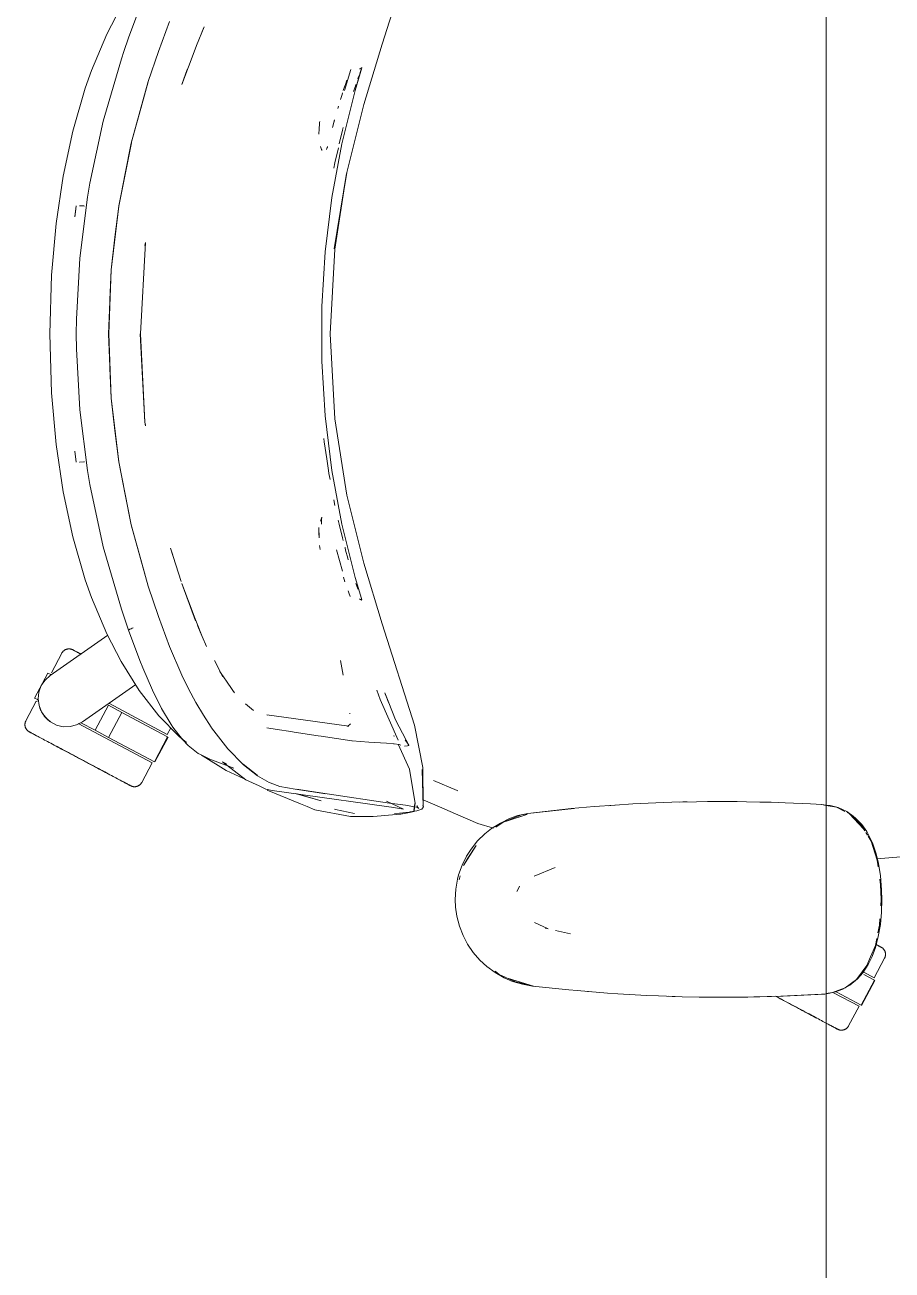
# Model space of a CAD drawing. Header units: millimetres. Extents: x 155920 to 295199, y -4084 to 97293.
# Drawn here: x 221388 to 221817, y 32712 to 33329 of the extents above; entities that cross this region are included whole.
import ezdxf

# ---------------------------------------------------------------- set-up
doc = ezdxf.new("R2010")
doc.units = ezdxf.units.MM
doc.header["$MEASUREMENT"] = 0
doc.layers.add('G-IMPT', color=8, linetype='CONTINUOUS', lineweight=9)
doc.layers.add('I-FURN', color=8, linetype='CONTINUOUS', lineweight=9)

msp = doc.modelspace()

# ---------------------------------------------------------------- linework, layer by layer
at = {"layer": 'G-IMPT'}
for p, q in [((221564.75, 33319.46), (221580.74, 33369.7)), ((221428.28, 33324.34), (221435.37, 33338.12)), ((221439.09, 33322.55), (221444.69, 33337.62)), ((221453.86, 33315.77), (221459.32, 33330.65)), ((221472.82, 33318.69), (221476.55, 33328.02)), ((221476.55, 33328.02), (221475.55, 33325.77)), ((221420.76, 33306.37), (221428.28, 33324.34)), ((221439.09, 33322.55), (221436.75, 33315.73)), ((221435.55, 33312.12), (221436.75, 33315.73)), ((221453.86, 33315.77), (221448.85, 33300.85)), ((221465.45, 33299.52), (221472.16, 33316.96)), ((221472.16, 33316.96), (221472.82, 33318.69)), ((221555.57, 33289.48), (221564.75, 33319.46)), ((221435.55, 33312.12), (221426.61, 33281.29)), ((221551.34, 33296.44), (221554.61, 33307.66)), ((221551.34, 33296.44), (221554.45, 33307.26)), ((221553.52, 33307.12), (221554.13, 33307.5)), ((221553.52, 33307.12), (221553.73, 33307.27)), ((221554.4, 33306.97), (221554.45, 33307.26)), ((221554.61, 33307.66), (221554.47, 33307.9)), ((221420.76, 33306.37), (221417.69, 33297.64)), ((221465.45, 33299.52), (221468.17, 33306.95)), ((221546.14, 33296.43), (221549.18, 33306.86)), ((221547.27, 33301.61), (221546.51, 33299.45)), ((221551.34, 33296.44), (221554.4, 33306.97)), ((221552.72, 33302.21), (221553.06, 33303.18)), ((221553.06, 33303.18), (221553.46, 33304.25)), ((221417.69, 33297.64), (221411.51, 33276.39)), ((221440.47, 33270.36), (221448.85, 33300.85)), ((221440.47, 33270.36), (221448.89, 33300.77)), ((221445.12, 33287.6), (221448.89, 33300.77)), ((221544.79, 33270.12), (221551.34, 33296.44)), ((221545.1, 33295.29), (221544.86, 33294.51)), ((221546.25, 33298.73), (221545.48, 33296.43)), ((221546.25, 33298.73), (221546.51, 33299.45)), ((221550.71, 33296.43), (221550.56, 33295.98)), ((221550.71, 33296.43), (221551.44, 33298.66)), ((221551.73, 33299.46), (221551.44, 33298.66)), ((221543.08, 33288.72), (221542.75, 33287.6)), ((221544.86, 33294.51), (221544.07, 33292.02)), ((221555.57, 33289.48), (221547.25, 33255.8)), ((221445.12, 33287.6), (221440.47, 33270.36)), ((221411.51, 33276.39), (221406.7, 33254.03)), ((221419.94, 33250.5), (221426.61, 33281.29)), ((221533.47, 33276.87), (221533.37, 33275.5)), ((221533.47, 33276.87), (221533.75, 33280.58)), ((221533.75, 33280.58), (221533.78, 33281.06)), ((221541.17, 33281.93), (221540.17, 33278.07)), ((221541.17, 33281.93), (221540.78, 33280.41)), ((221543.47, 33270.1), (221545.02, 33276.85)), ((221545.02, 33276.85), (221545.36, 33278.14)), ((221434.29, 33239.23), (221440.51, 33270.47)), ((221440.51, 33270.47), (221434.3, 33239.31)), ((221440.47, 33270.36), (221437.39, 33255.33)), ((221533.37, 33274.8), (221533.37, 33275.5)), ((221534.9, 33266.71), (221534.22, 33268.66)), ((221534.9, 33266.71), (221534.79, 33267.25)), ((221537.12, 33267.25), (221537.71, 33268.72)), ((221537.57, 33268.31), (221537.71, 33268.72)), ((221544.79, 33270.12), (221539.86, 33243.45)), ((221541.31, 33260.71), (221543.02, 33268.13)), ((221540.84, 33258.07), (221541.31, 33260.71)), ((221403.21, 33230.61), (221406.7, 33254.03)), ((221434.29, 33239.23), (221437.39, 33255.33)), ((221547.25, 33255.8), (221541, 33218.06)), ((221541, 33218.06), (221546.99, 33255.42)), ((221541.26, 33217.89), (221546.99, 33255.42)), ((221418.76, 33243.58), (221419.94, 33250.5)), ((221413.11, 33239.31), (221412.46, 33233.9)), ((221414.87, 33239.34), (221416.96, 33239.27)), ((221414.87, 33239.34), (221414.98, 33239.34)), ((221414.94, 33213.41), (221418.76, 33243.58)), ((221430.47, 33207.72), (221434.3, 33239.31)), ((221539.86, 33243.45), (221536.56, 33216.53)), ((221413.03, 33237.67), (221412.46, 33233.9)), ((221417.3, 33239.26), (221416.96, 33239.27)), ((221430.51, 33207.68), (221434.29, 33239.23)), ((221432.35, 33223.75), (221434.29, 33239.23)), ((221400.95, 33205.04), (221403.21, 33230.61)), ((221432.35, 33223.75), (221430.51, 33207.68)), ((221444.96, 33175.9), (221447.46, 33221.24)), ((221447.46, 33221.24), (221447.23, 33219.63)), ((221447.23, 33219.63), (221447.47, 33220.93)), ((221447.51, 33221.18), (221447.47, 33220.93)), ((221534.91, 33189.46), (221536.56, 33216.53)), ((221541.26, 33217.89), (221538.9, 33175.9)), ((221413.33, 33183.21), (221414.94, 33213.41)), ((221400.1, 33175.9), (221400.95, 33205.04)), ((221429.14, 33175.9), (221430.47, 33207.72)), ((221430.51, 33207.68), (221429.36, 33175.9)), ((221430.51, 33207.68), (221429.83, 33192.78)), ((221429.83, 33192.78), (221429.36, 33175.9)), ((221534.91, 33162.34), (221534.91, 33189.46)), ((221413.33, 33183.21), (221413.23, 33175.9)), ((221400.95, 33146.76), (221400.1, 33175.9)), ((221413.33, 33168.59), (221413.23, 33175.9)), ((221430.47, 33144.08), (221429.14, 33175.9)), ((221429.83, 33159.02), (221429.36, 33175.9)), ((221430.51, 33144.12), (221429.36, 33175.9)), ((221444.91, 33175.9), (221447.23, 33132.17)), ((221444.96, 33175.9), (221447.23, 33132.17)), ((221541.26, 33133.91), (221538.9, 33175.9)), ((221413.33, 33168.59), (221414.94, 33138.38)), ((221534.91, 33162.34), (221536.56, 33135.27)), ((221429.83, 33159.02), (221430.51, 33144.12)), ((221403.21, 33121.19), (221400.95, 33146.76)), ((221430.47, 33144.08), (221434.3, 33112.49)), ((221430.51, 33144.12), (221434.29, 33112.57)), ((221430.51, 33144.12), (221432.35, 33128.04)), ((221414.94, 33138.38), (221418.76, 33108.21)), ((221539.86, 33108.35), (221536.56, 33135.27)), ((221447.23, 33132.17), (221447.5, 33130.39)), ((221447.23, 33132.17), (221447.47, 33130.87)), ((221447.51, 33130.62), (221447.47, 33130.87)), ((221547.25, 33096), (221541.26, 33133.91)), ((221434.29, 33112.57), (221432.35, 33128.04)), ((221535.94, 33122.5), (221535.76, 33124.16)), ((221537.24, 33113.98), (221535.94, 33122.5)), ((221406.7, 33097.77), (221403.21, 33121.19)), ((221413.11, 33112.48), (221412.46, 33117.9)), ((221416.96, 33112.53), (221414.87, 33112.45)), ((221414.87, 33112.45), (221414.98, 33112.45)), ((221416.96, 33112.53), (221417.3, 33112.54)), ((221440.47, 33081.44), (221434.29, 33112.57)), ((221434.29, 33112.57), (221437.39, 33096.46)), ((221440.47, 33081.44), (221434.3, 33112.49)), ((221537.24, 33113.98), (221538.09, 33108.35)), ((221418.76, 33108.21), (221419.94, 33101.29)), ((221538.09, 33108.35), (221538.33, 33106.72)), ((221538.89, 33103.82), (221538.33, 33106.72)), ((221544.79, 33081.68), (221539.86, 33108.35)), ((221411.51, 33075.4), (221406.7, 33097.77)), ((221426.61, 33070.5), (221419.94, 33101.29)), ((221440.47, 33081.44), (221437.39, 33096.46)), ((221540.81, 33093.72), (221541.35, 33090.9)), ((221547.25, 33096), (221555.57, 33062.31)), ((221445.12, 33064.19), (221440.47, 33081.44)), ((221440.47, 33081.44), (221448.85, 33050.94)), ((221440.47, 33081.44), (221448.89, 33051.03)), ((221533.36, 33080.03), (221533.45, 33074.97)), ((221533.36, 33080.03), (221533.37, 33077.25)), ((221534.9, 33085.09), (221534.22, 33083.14)), ((221534.64, 33081.87), (221534.65, 33081.73)), ((221534.69, 33084.04), (221534.65, 33081.73)), ((221534.69, 33084.04), (221534.9, 33085.09)), ((221543.01, 33083.67), (221543.47, 33081.7)), ((221545.02, 33074.94), (221543.47, 33081.7)), ((221544.79, 33081.68), (221551.34, 33055.36)), ((221417.69, 33054.16), (221411.51, 33075.4)), ((221533.45, 33074.97), (221533.37, 33077.25)), ((221545.02, 33074.94), (221545.36, 33073.65)), ((221426.61, 33070.5), (221435.55, 33039.68)), ((221459.92, 33069.76), (221460.99, 33066.32)), ((221459.92, 33069.76), (221465.17, 33053.27)), ((221533.76, 33071.18), (221533.98, 33069.09)), ((221545.05, 33058.46), (221542.12, 33068.93)), ((221546.32, 33069.93), (221546.28, 33070.1)), ((221546.64, 33068.79), (221546.32, 33069.93)), ((221546.64, 33068.79), (221547.76, 33064.79)), ((221445.12, 33064.19), (221448.89, 33051.03)), ((221547.76, 33064.79), (221547.96, 33064.1)), ((221564.75, 33032.34), (221555.57, 33062.31)), ((221545.5, 33055.37), (221546.22, 33053.16)), ((221551.34, 33055.36), (221554.41, 33044.93)), ((221417.69, 33054.16), (221420.76, 33045.43)), ((221448.85, 33050.94), (221453.86, 33036.03)), ((221465.45, 33052.28), (221472.27, 33033.88)), ((221465.45, 33052.28), (221472.16, 33034.83)), ((221548.21, 33047.61), (221547.84, 33048.62)), ((221552.5, 33050.16), (221551.75, 33052.26)), ((221552.5, 33050.16), (221552.74, 33049.5)), ((221420.76, 33045.43), (221428.28, 33027.45)), ((221548.21, 33047.61), (221548.82, 33045.95)), ((221553.52, 33044.68), (221553.73, 33044.53)), ((221553.52, 33044.68), (221554.13, 33044.29)), ((221554.48, 33044.66), (221554.41, 33044.93)), ((221554.55, 33044.37), (221554.48, 33044.66)), ((221554.52, 33043.91), (221554.61, 33044.14)), ((221554.61, 33044.14), (221554.55, 33044.37)), ((221435.55, 33039.68), (221436.75, 33036.07)), ((221439.15, 33029.14), (221436.75, 33036.07)), ((221459.32, 33021.15), (221453.86, 33036.03)), ((221440.38, 33029.92), (221439.56, 33029.54)), ((221439.74, 33029.64), (221439.56, 33029.54)), ((221440.38, 33029.92), (221439.74, 33029.64)), ((221440.38, 33029.92), (221441.44, 33030.35)), ((221440.38, 33029.92), (221440.85, 33030.12)), ((221441.44, 33030.35), (221440.85, 33030.12)), ((221472.16, 33034.83), (221472.82, 33033.11)), ((221475.55, 33026.03), (221472.82, 33033.11)), ((221475.55, 33026.03), (221473.24, 33031.47)), ((221564.75, 33032.34), (221580.74, 32982.1)), ((221435.37, 33013.68), (221428.28, 33027.45)), ((221439.12, 33029.14), (221439.15, 33029.27)), ((221444.69, 33014.18), (221439.12, 33029.14)), ((221439.15, 33029.27), (221439.56, 33029.54)), ((221439.15, 33029.27), (221439.16, 33029.32)), ((221439.15, 33029.27), (221439.15, 33029.14)), ((221439.56, 33029.54), (221439.16, 33029.32)), ((221477.74, 33021.18), (221475.55, 33026.03)), ((221459.32, 33021.15), (221465.49, 33006.92)), ((221444.34, 32999.38), (221435.37, 33013.68)), ((221446.17, 33010.49), (221444.69, 33014.18)), ((221481.62, 33014.13), (221485.8, 33006.03)), ((221544.03, 33014.23), (221545.44, 33006.97)), ((221450.94, 32999.54), (221446.17, 33010.49)), ((221468.88, 33000.19), (221465.49, 33006.92)), ((221484.3, 33008.8), (221486.86, 33005.05)), ((221484.3, 33008.8), (221485.8, 33006.03)), ((221486.86, 33005.05), (221487.25, 33004.47)), ((221444.34, 32999.38), (221454.15, 32986.78)), ((221451.16, 32999.09), (221450.94, 32999.54)), ((221450.94, 32999.54), (221455.47, 32990.48)), ((221450.94, 32999.54), (221455.16, 32991.08)), ((221451.16, 32999.09), (221455.47, 32990.48)), ((221468.88, 33000.19), (221472.45, 32993.4)), ((221487.25, 33004.47), (221490.74, 32999.34)), ((221490.74, 32999.34), (221491.5, 32998.23)), ((221562.02, 32999.5), (221563.76, 32994.92)), ((221476.22, 32987.17), (221472.45, 32993.4)), ((221497.02, 32992.7), (221500.93, 32989.37)), ((221563.76, 32994.92), (221572.69, 32974.76)), ((221568.06, 32993.28), (221566.04, 32998.18)), ((221566.04, 32998.18), (221568.07, 32993.08)), ((221568.07, 32993.08), (221566.27, 32997.61)), ((221571.31, 32984.81), (221568.06, 32993.28)), ((221464.11, 32976.49), (221454.15, 32986.78)), ((221455.47, 32990.48), (221455.16, 32991.08)), ((221455.47, 32990.48), (221460.2, 32982.49)), ((221476.22, 32987.17), (221480.1, 32981.08)), ((221520.87, 32985.43), (221507.52, 32987.2)), ((221507.52, 32987.2), (221507.99, 32987.06)), ((221548.71, 32987.75), (221548.66, 32988.1)), ((221461.06, 32981.2), (221460.2, 32982.49)), ((221465.78, 32975.07), (221461.06, 32981.2)), ((221480.27, 32980.82), (221480.1, 32981.08)), ((221488.29, 32970.38), (221480.27, 32980.82)), ((221512.68, 32980.07), (221507.61, 32980.82)), ((221520.87, 32985.43), (221548.21, 32981.69)), ((221549.06, 32982.8), (221547.5, 32981.56)), ((221547.71, 32981.6), (221547.94, 32981.64)), ((221548.21, 32981.69), (221547.94, 32981.64)), ((221571.31, 32984.81), (221576.59, 32974.7)), ((221580.74, 32982.1), (221584.93, 32961.14)), ((221467.78, 32973.49), (221464.11, 32976.49)), ((221465.78, 32975.07), (221468.67, 32972.04)), ((221512.68, 32980.07), (221519.52, 32979.01)), ((221519.52, 32979.01), (221521.18, 32978.75)), ((221532.95, 32976.88), (221521.18, 32978.75)), ((221534.5, 32976.63), (221532.95, 32976.88)), ((221549.72, 32974.42), (221534.5, 32976.63)), ((221549.72, 32974.42), (221549.8, 32974.41)), ((221549.8, 32974.41), (221558.04, 32973.8)), ((221570.31, 32976.93), (221570.75, 32976.66)), ((221577.94, 32972.25), (221576.1, 32974.95)), ((221577.94, 32972.25), (221576.59, 32974.7)), ((221473.54, 32968.18), (221468.67, 32972.04)), ((221474.67, 32967.57), (221473.54, 32968.18)), ((221496.03, 32962.48), (221488.29, 32970.38)), ((221566.89, 32973.16), (221558.04, 32973.8)), ((221566.89, 32973.16), (221570.29, 32972.91)), ((221570.67, 32972.87), (221570.29, 32972.91)), ((221570.67, 32972.87), (221573.13, 32972.58)), ((221578.3, 32960.44), (221572.72, 32972.73)), ((221573.13, 32972.58), (221573.19, 32972.56)), ((221573.96, 32972.28), (221573.19, 32972.56)), ((221575.7, 32971.81), (221577.23, 32971.97)), ((221577.23, 32971.97), (221577.92, 32972.12)), ((221577.92, 32972.12), (221577.94, 32972.25)), ((221577.94, 32972.25), (221577.98, 32972.42)), ((221474.67, 32967.57), (221477.11, 32966.39)), ((221476.03, 32966.87), (221475.26, 32967.37)), ((221476.03, 32966.87), (221487.48, 32959.75)), ((221477.11, 32966.39), (221479.34, 32965.32)), ((221491.24, 32960.81), (221479.34, 32965.32)), ((221485.59, 32964.04), (221497.24, 32955.13)), ((221485.59, 32964.04), (221487.54, 32962.93)), ((221502.77, 32957.39), (221495.82, 32962.79)), ((221495.82, 32962.79), (221499.39, 32959.98)), ((221496.03, 32962.48), (221502.99, 32957.06)), ((221487.48, 32959.75), (221496.1, 32955.77)), ((221502.77, 32957.39), (221499.39, 32959.98)), ((221502.99, 32957.06), (221508.83, 32953.78)), ((221578.3, 32960.44), (221581.02, 32943.39)), ((221584.49, 32960.25), (221585.08, 32941.81)), ((221584.49, 32960.25), (221584.98, 32942.27)), ((221584.93, 32961.14), (221584.98, 32942.27)), ((221497.24, 32955.13), (221503.81, 32952.06)), ((221503.81, 32952.06), (221507.18, 32950.49)), ((221510.17, 32949.85), (221507.18, 32950.49)), ((221507.74, 32950.01), (221524.19, 32943.21)), ((221509.25, 32953.56), (221508.83, 32953.78)), ((221509.25, 32953.56), (221514.04, 32951.81)), ((221557.39, 32943.17), (221510.17, 32949.85)), ((221514.04, 32951.81), (221521.71, 32950.51)), ((221536.87, 32948.21), (221521.71, 32950.51)), ((221536.87, 32948.21), (221522.29, 32950.44)), ((221537.48, 32948.12), (221522.29, 32950.44)), ((221590.08, 32954.71), (221601.93, 32949.79)), ((221602.2, 32949.68), (221601.93, 32949.79)), ((221534.59, 32944.72), (221521.64, 32948.23)), ((221534.59, 32944.72), (221522.7, 32948.08)), ((221537.48, 32948.12), (221568.35, 32943.56)), ((221566.8, 32944.54), (221575.23, 32940.54)), ((221568.35, 32943.56), (221576.2, 32942.45)), ((221580.33, 32939.81), (221581.02, 32943.39)), ((221580.33, 32939.81), (221580.96, 32943.36)), ((221580.96, 32943.36), (221580.57, 32939.4)), ((221593.14, 32941.68), (221584.97, 32945.25)), ((221700.23, 32943.65), (221688.92, 32943.11)), ((221700.23, 32943.65), (221708.11, 32943.94)), ((221720.42, 32944.24), (221708.11, 32943.94)), ((221711.98, 32944.02), (221713.64, 32944.1)), ((221713.64, 32944.1), (221715.72, 32944.1)), ((221720.42, 32944.24), (221725.89, 32944.31)), ((221740.6, 32944.32), (221725.89, 32944.31)), ((221745.11, 32944.26), (221740.6, 32944.32)), ((221745.11, 32944.26), (221760.78, 32943.88)), ((221751.84, 32944.09), (221754.06, 32944.09)), ((221757.38, 32943.94), (221754.06, 32944.09)), ((221760.78, 32943.88), (221764.33, 32943.76)), ((221776.89, 32943.15), (221764.33, 32943.76)), ((221524.19, 32943.21), (221527.55, 32941.82)), ((221531.41, 32940.23), (221527.55, 32941.82)), ((221549.11, 32936.99), (221531.41, 32940.23)), ((221541.67, 32940.44), (221541.09, 32940.6)), ((221550.97, 32938.4), (221541.67, 32940.44)), ((221557.39, 32943.17), (221568.05, 32941.73)), ((221564.2, 32937.3), (221560.25, 32936.96)), ((221564.2, 32937.3), (221573.53, 32938.11)), ((221569.35, 32941.52), (221568.05, 32941.73)), ((221574.37, 32940.69), (221569.35, 32941.52)), ((221573.36, 32938.62), (221570.77, 32938.41)), ((221573.36, 32938.62), (221578.04, 32939.14)), ((221573.53, 32938.11), (221574, 32938.15)), ((221578.25, 32938.96), (221574, 32938.15)), ((221575.23, 32940.54), (221574.37, 32940.69)), ((221582.47, 32941.34), (221576.2, 32942.45)), ((221578.66, 32939.22), (221578.04, 32939.14)), ((221578.25, 32938.96), (221580.57, 32939.4)), ((221578.66, 32939.22), (221581.94, 32939.75)), ((221581.85, 32941.51), (221582.95, 32940.95)), ((221581.85, 32941.51), (221582.47, 32941.34)), ((221581.94, 32939.75), (221583.8, 32940.3)), ((221582.13, 32941.89), (221582.05, 32942.39)), ((221582.13, 32941.89), (221582.45, 32941.35)), ((221582.45, 32941.35), (221582.95, 32940.95)), ((221584.34, 32940.63), (221583.8, 32940.3)), ((221584.34, 32940.63), (221584.71, 32941.12)), ((221585.11, 32941.69), (221584.71, 32941.12)), ((221585.11, 32941.69), (221584.92, 32942.56)), ((221584.92, 32942.56), (221584.94, 32942.45)), ((221584.98, 32942.27), (221584.94, 32942.45)), ((221585.08, 32941.81), (221584.98, 32942.27)), ((221600.97, 32938.26), (221593.14, 32941.68)), ((221612.1, 32933.4), (221600.97, 32938.26)), ((221624.58, 32934.08), (221636.43, 32937.9)), ((221633.8, 32937.69), (221624.58, 32934.08)), ((221627.29, 32934.98), (221636.43, 32937.9)), ((221627.84, 32935.88), (221631.97, 32937.33)), ((221636.93, 32938.48), (221631.97, 32937.33)), ((221636.86, 32938.27), (221633.8, 32937.69)), ((221636.93, 32938.48), (221659.89, 32940.94)), ((221636.93, 32938.48), (221658.37, 32940.83)), ((221636.93, 32938.48), (221639.75, 32938.81)), ((221659.89, 32940.94), (221639.75, 32938.81)), ((221658.37, 32940.83), (221669.77, 32941.82)), ((221680.05, 32942.55), (221669.77, 32941.82)), ((221678.01, 32942.41), (221676.59, 32942.28)), ((221678.01, 32942.41), (221679.91, 32942.5)), ((221680.05, 32942.55), (221688.92, 32943.11)), ((221776.89, 32943.15), (221782.55, 32942.86)), ((221784.63, 32942.43), (221782.33, 32942.86)), ((221782.55, 32942.86), (221784.63, 32942.6)), ((221784.63, 32942.6), (221786.56, 32942.36)), ((221789.67, 32941.49), (221784.63, 32942.43)), ((221786.56, 32942.36), (221790.51, 32941.3)), ((221793.93, 32939.39), (221789.67, 32941.49)), ((221794.84, 32939.31), (221790.51, 32941.3)), ((221794.84, 32939.31), (221798.06, 32937.11)), ((221795.04, 32938.84), (221796.17, 32938.29)), ((221801.88, 32932.98), (221796.17, 32938.29)), ((221803.07, 32930.89), (221796.17, 32938.29)), ((221796.17, 32938.29), (221798.58, 32936.05)), ((221549.11, 32936.99), (221556.08, 32936.96)), ((221560.25, 32936.96), (221556.08, 32936.96)), ((221612.1, 32933.4), (221619.92, 32931.15)), ((221615.62, 32928.33), (221618.93, 32930.96)), ((221623.26, 32933.69), (221618.93, 32930.96)), ((221624.58, 32934.08), (221621, 32931.66)), ((221623.26, 32933.69), (221627.84, 32935.88)), ((221624.58, 32934.08), (221627.29, 32934.98)), ((221799.38, 32935.97), (221798.06, 32937.11)), ((221801.66, 32932.52), (221798.58, 32936.05)), ((221799.38, 32935.97), (221802.25, 32932.93)), ((221803.07, 32930.89), (221801.79, 32932.36)), ((221803.76, 32929.83), (221801.88, 32932.98)), ((221802.25, 32932.93), (221804.69, 32929.47)), ((221612.02, 32924.79), (221615.62, 32928.33)), ((221805.09, 32927.6), (221804.23, 32929.04)), ((221805.5, 32928.1), (221804.69, 32929.47)), ((221806.84, 32924.68), (221805.37, 32927.13)), ((221807.7, 32923.46), (221805.5, 32928.1)), ((221604.97, 32912.66), (221611.29, 32922.61)), ((221606.56, 32917.26), (221608.83, 32920.81)), ((221607.13, 32916.33), (221611.29, 32922.61)), ((221612.02, 32924.79), (221608.83, 32920.81)), ((221809.87, 32915.29), (221806.84, 32924.68)), ((221809.44, 32918.37), (221807.7, 32923.46)), ((221604.32, 32912.75), (221602.61, 32907.98)), ((221604.32, 32912.75), (221606.56, 32917.26)), ((221604.97, 32912.66), (221607.13, 32916.33)), ((221809.44, 32918.37), (221810.42, 32914.45)), ((221809.74, 32915.91), (221825.62, 32917.35)), ((221810.33, 32912), (221809.87, 32915.29)), ((221810.42, 32914.45), (221811.54, 32907.69)), ((221602.05, 32905.85), (221602.61, 32907.98)), ((221603.41, 32907.54), (221602.79, 32905.51)), ((221650.45, 32911.58), (221640.03, 32907.44)), ((221812.11, 32900.37), (221811.54, 32907.69)), ((221600.87, 32895.86), (221601.17, 32900.9)), ((221601.17, 32900.9), (221602.05, 32905.85)), ((221631.49, 32899.69), (221632.5, 32901.91)), ((221632.5, 32901.91), (221632.8, 32902.36)), ((221811.6, 32903.03), (221811.2, 32905.81)), ((221811.6, 32903.03), (221811.83, 32895.86)), ((221812.11, 32900.37), (221812.2, 32895.86)), ((221600.87, 32895.86), (221601.04, 32892.02)), ((221811.64, 32892.75), (221811.83, 32895.86)), ((221812.2, 32895.86), (221812.02, 32889.53)), ((221601.69, 32887.5), (221601.04, 32892.02)), ((221811.46, 32883.38), (221812.02, 32889.53)), ((221601.69, 32887.5), (221602.95, 32882.64)), ((221604.79, 32877.92), (221602.95, 32882.64)), ((221640.12, 32884.49), (221646.9, 32881.22)), ((221810.27, 32879.29), (221811.04, 32883.04)), ((221811.46, 32883.38), (221810.46, 32877.44)), ((221811.04, 32883.04), (221811.24, 32886.24)), ((221606.98, 32873.76), (221604.79, 32877.92)), ((221645.53, 32881.6), (221646.9, 32881.22)), ((221657.95, 32878.88), (221650.52, 32880.45)), ((221809, 32873.08), (221809.71, 32876.54)), ((221809.03, 32871.96), (221810.46, 32877.44)), ((221606.98, 32873.76), (221609.81, 32869.59)), ((221609.81, 32869.59), (221613.13, 32865.76)), ((221809, 32873.08), (221806.67, 32867.45)), ((221809.03, 32871.96), (221807.44, 32867.63)), ((221616.57, 32862.59), (221613.13, 32865.76)), ((221805.46, 32863.55), (221802.8, 32859.51)), ((221804.83, 32863.06), (221806.67, 32867.45)), ((221805.46, 32863.55), (221807.44, 32867.63)), ((221616.57, 32862.59), (221620.65, 32859.6)), ((221620.61, 32860.29), (221622.72, 32858.69)), ((221625.09, 32857.08), (221620.65, 32859.6)), ((221630.78, 32854.96), (221622.72, 32858.69)), ((221625.09, 32857.08), (221629.33, 32855.27)), ((221799.62, 32856.27), (221804.83, 32863.06)), ((221802.8, 32859.51), (221800.13, 32856.47)), ((221639.75, 32852.91), (221627.29, 32856.74)), ((221627.29, 32856.74), (221636.43, 32853.83)), ((221629.33, 32855.27), (221634.19, 32853.81)), ((221630.78, 32854.96), (221639.18, 32853.04)), ((221639.24, 32852.91), (221634.19, 32853.81)), ((221639.75, 32852.91), (221636.43, 32853.83)), ((221657.16, 32851.01), (221639.24, 32852.91)), ((221661.29, 32850.66), (221657.16, 32851.01)), ((221787.8, 32849.69), (221793.99, 32852.1)), ((221792.96, 32851.43), (221789.32, 32850.04)), ((221792.96, 32851.43), (221796.4, 32853.39)), ((221793.99, 32852.1), (221799.62, 32856.27)), ((221796.4, 32853.39), (221800.13, 32856.47)), ((221676.35, 32849.41), (221661.29, 32850.66)), ((221668.17, 32850.06), (221666.49, 32850.23)), ((221676.35, 32849.41), (221681.44, 32849.09)), ((221681.44, 32849.09), (221695.58, 32848.28)), ((221701.6, 32848.02), (221695.58, 32848.28)), ((221701.6, 32848.02), (221713.36, 32847.63)), ((221706.49, 32847.88), (221708.42, 32847.77)), ((221708.42, 32847.77), (221709.92, 32847.76)), ((221721.78, 32847.47), (221713.36, 32847.63)), ((221721.78, 32847.47), (221751.8, 32847.59)), ((221721.78, 32847.47), (221741.96, 32847.42)), ((221721.78, 32847.47), (221732.57, 32847.38)), ((221751.8, 32847.59), (221732.57, 32847.38)), ((221741.96, 32847.42), (221763.36, 32847.93)), ((221741.96, 32847.42), (221762.15, 32847.89)), ((221741.96, 32847.42), (221751.8, 32847.59)), ((221741.96, 32847.46), (221744, 32847.44)), ((221744, 32847.44), (221745.91, 32847.51)), ((221751.8, 32847.59), (221763.36, 32847.93)), ((221762.15, 32847.89), (221783.93, 32848.98)), ((221762.15, 32847.89), (221782.33, 32848.86)), ((221763.36, 32847.93), (221762.15, 32847.89)), ((221763.36, 32847.93), (221783.93, 32848.98)), ((221783.93, 32848.98), (221782.33, 32848.86)), ((221783.93, 32848.98), (221785.58, 32849.23)), ((221787.8, 32849.69), (221784.63, 32849.21)), ((221787.97, 32849.67), (221785.58, 32849.23)), ((221787.97, 32849.67), (221789.32, 32850.04))]:
    msp.add_line(p, q, dxfattribs=at)
at = {"layer": 'I-FURN'}
for p, q in [((221784.63, 34220.33), (221784.63, 32620.33)), ((221784.63, 32620.33), (221784.63, 34220.33)), ((221400.31, 33006.76), (221428.9, 33026.78)), ((221406.05, 33017.81), (221400.9, 33008.12)), ((221406.05, 33017.81), (221406.13, 33017.95)), ((221406.13, 33017.95), (221406.22, 33018.08)), ((221406.22, 33018.08), (221406.31, 33018.22)), ((221406.31, 33018.22), (221406.4, 33018.35)), ((221406.4, 33018.35), (221406.5, 33018.48)), ((221406.5, 33018.48), (221406.6, 33018.6)), ((221406.6, 33018.6), (221406.71, 33018.72)), ((221406.71, 33018.72), (221406.83, 33018.83)), ((221406.83, 33018.83), (221406.95, 33018.94)), ((221406.95, 33018.94), (221407.07, 33019.04)), ((221407.07, 33019.04), (221407.2, 33019.14)), ((221407.2, 33019.14), (221407.33, 33019.24)), ((221407.33, 33019.24), (221407.46, 33019.32)), ((221407.46, 33019.32), (221407.6, 33019.41)), ((221407.6, 33019.41), (221407.74, 33019.48)), ((221407.74, 33019.48), (221407.89, 33019.56)), ((221407.89, 33019.56), (221408.03, 33019.62)), ((221408.03, 33019.62), (221408.18, 33019.68)), ((221408.18, 33019.68), (221408.34, 33019.74)), ((221408.34, 33019.74), (221408.49, 33019.78)), ((221408.49, 33019.78), (221408.65, 33019.83)), ((221408.65, 33019.83), (221408.8, 33019.86)), ((221408.8, 33019.86), (221408.96, 33019.89)), ((221408.96, 33019.89), (221409.12, 33019.91)), ((221409.12, 33019.91), (221409.28, 33019.93)), ((221409.28, 33019.93), (221409.44, 33019.94)), ((221409.44, 33019.94), (221409.6, 33019.94)), ((221409.6, 33019.94), (221409.76, 33019.94)), ((221409.76, 33019.94), (221409.93, 33019.93)), ((221409.93, 33019.93), (221410.09, 33019.92)), ((221410.09, 33019.92), (221410.25, 33019.89)), ((221410.25, 33019.89), (221410.4, 33019.87)), ((221410.4, 33019.87), (221410.56, 33019.83)), ((221410.56, 33019.83), (221410.72, 33019.79)), ((221410.72, 33019.79), (221410.87, 33019.74)), ((221410.87, 33019.74), (221411.02, 33019.69)), ((221411.02, 33019.69), (221411.17, 33019.63)), ((221411.17, 33019.63), (221411.32, 33019.56)), ((221411.32, 33019.56), (221411.47, 33019.49)), ((221411.47, 33019.49), (221411.5, 33019.47)), ((221411.5, 33019.47), (221411.52, 33019.46)), ((221411.51, 33019.47), (221411.5, 33019.47)), ((221411.55, 33019.45), (221411.51, 33019.47)), ((221411.52, 33019.46), (221411.58, 33019.43)), ((221411.63, 33019.4), (221411.55, 33019.45)), ((221411.58, 33019.43), (221411.68, 33019.38)), ((221411.76, 33019.34), (221411.63, 33019.4)), ((221411.68, 33019.38), (221411.82, 33019.3)), ((221411.92, 33019.25), (221411.76, 33019.34)), ((221411.82, 33019.3), (221412, 33019.21)), ((221412.12, 33019.15), (221411.92, 33019.25)), ((221412, 33019.21), (221412.22, 33019.09)), ((221412.36, 33019.02), (221412.12, 33019.15)), ((221412.22, 33019.09), (221412.48, 33018.95)), ((221412.64, 33018.87), (221412.36, 33019.02)), ((221412.48, 33018.95), (221412.78, 33018.79)), ((221412.96, 33018.7), (221412.64, 33018.87)), ((221412.78, 33018.79), (221413.12, 33018.62)), ((221413.31, 33018.51), (221412.96, 33018.7)), ((221413.12, 33018.62), (221413.49, 33018.42)), ((221413.7, 33018.3), (221413.31, 33018.51)), ((221413.49, 33018.42), (221413.9, 33018.2)), ((221414.13, 33018.07), (221413.7, 33018.3)), ((221413.9, 33018.2), (221414.34, 33017.96)), ((221414.6, 33017.83), (221414.13, 33018.07)), ((221414.34, 33017.96), (221414.83, 33017.71)), ((221415.1, 33017.56), (221414.6, 33017.83)), ((221414.83, 33017.71), (221415.34, 33017.43)), ((221415.64, 33017.27), (221415.1, 33017.56)), ((221399.15, 33007.92), (221392.58, 32995.56)), ((221397.8, 33004.5), (221400.31, 33006.76)), ((221399.15, 33007.92), (221400.55, 33007.18)), ((221400.55, 33007.18), (221400.46, 33007.22)), ((221394.73, 32998.55), (221395.9, 33001.72)), ((221395.9, 33001.72), (221397.8, 33004.5)), ((221442.79, 33002.34), (221416.36, 32983.83)), ((221393.39, 32993.99), (221388.24, 32984.31)), ((221393.98, 32994.82), (221392.58, 32995.56)), ((221393.39, 32993.99), (221393.77, 32993.79)), ((221393.89, 32994.86), (221393.98, 32994.82)), ((221393.98, 32994.82), (221394.38, 32995.57)), ((221394.34, 32995.2), (221394.73, 32998.55)), ((221394.77, 32991.86), (221394.34, 32995.2)), ((221429.6, 32992.86), (221458.29, 32977.6)), ((221395.99, 32988.71), (221394.77, 32991.86)), ((221397.93, 32985.95), (221395.99, 32988.71)), ((221396.47, 32987.87), (221398.76, 32985.09)), ((221429.13, 32991.98), (221422.56, 32979.62)), ((221429.13, 32991.98), (221435.77, 32988.45)), ((221435.77, 32988.45), (221429.2, 32976.09)), ((221435.77, 32988.45), (221458.48, 32976.37)), ((221387.77, 32982.57), (221387.78, 32982.73)), ((221387.77, 32982.41), (221387.77, 32982.57)), ((221387.77, 32982.25), (221387.77, 32982.41)), ((221387.78, 32982.08), (221387.77, 32982.25)), ((221387.78, 32982.73), (221387.8, 32982.89)), ((221387.8, 32981.92), (221387.78, 32982.08)), ((221387.8, 32982.89), (221387.82, 32983.05)), ((221387.82, 32981.76), (221387.8, 32981.92)), ((221387.82, 32983.05), (221387.85, 32983.21)), ((221387.85, 32981.61), (221387.82, 32981.76)), ((221387.85, 32983.21), (221387.88, 32983.37)), ((221387.89, 32981.45), (221387.85, 32981.61)), ((221387.88, 32983.37), (221387.92, 32983.52)), ((221387.93, 32981.29), (221387.89, 32981.45)), ((221387.92, 32983.52), (221387.97, 32983.67)), ((221387.98, 32981.14), (221387.93, 32981.29)), ((221387.97, 32983.67), (221388.03, 32983.83)), ((221388.03, 32980.99), (221387.98, 32981.14)), ((221388.03, 32983.83), (221388.08, 32983.98)), ((221388.09, 32980.84), (221388.03, 32980.99)), ((221388.08, 32983.98), (221388.15, 32984.12)), ((221388.16, 32980.69), (221388.09, 32980.84)), ((221388.15, 32984.12), (221388.22, 32984.27)), ((221388.23, 32980.55), (221388.16, 32980.69)), ((221388.22, 32984.27), (221388.24, 32984.31)), ((221388.31, 32980.41), (221388.23, 32980.55)), ((221388.39, 32980.27), (221388.31, 32980.41)), ((221400.47, 32983.73), (221397.93, 32985.95)), ((221398.76, 32985.09), (221400.18, 32983.93)), ((221403.46, 32982.18), (221400.47, 32983.73)), ((221406.74, 32981.39), (221403.46, 32982.18)), ((221410.12, 32981.42), (221406.74, 32981.39)), ((221413.39, 32982.25), (221410.12, 32981.42)), ((221416.36, 32983.83), (221413.39, 32982.25)), ((221414.18, 32982.94), (221450.78, 32963.48)), ((221422.56, 32979.62), (221415.5, 32983.37)), ((221458.29, 32977.6), (221459.97, 32980.76)), ((221388.48, 32980.13), (221388.39, 32980.27)), ((221388.57, 32980), (221388.48, 32980.13)), ((221388.67, 32979.87), (221388.57, 32980)), ((221388.78, 32979.75), (221388.67, 32979.87)), ((221388.88, 32979.63), (221388.78, 32979.75)), ((221389, 32979.52), (221388.88, 32979.63)), ((221389.12, 32979.41), (221389, 32979.52)), ((221389.24, 32979.3), (221389.12, 32979.41)), ((221389.37, 32979.2), (221389.24, 32979.3)), ((221389.5, 32979.11), (221389.37, 32979.2)), ((221389.63, 32979.02), (221389.5, 32979.11)), ((221389.77, 32978.94), (221389.63, 32979.02)), ((221389.91, 32978.86), (221389.77, 32978.94)), ((221389.91, 32978.85), (221389.91, 32978.86)), ((221389.91, 32978.86), (221389.93, 32978.85)), ((221389.96, 32978.83), (221389.91, 32978.85)), ((221389.93, 32978.85), (221389.99, 32978.81)), ((221390.04, 32978.79), (221389.96, 32978.83)), ((221389.99, 32978.81), (221390.09, 32978.76)), ((221390.16, 32978.72), (221390.04, 32978.79)), ((221390.09, 32978.76), (221390.23, 32978.69)), ((221390.32, 32978.64), (221390.16, 32978.72)), ((221390.23, 32978.69), (221390.41, 32978.59)), ((221390.52, 32978.53), (221390.32, 32978.64)), ((221390.41, 32978.59), (221390.63, 32978.47)), ((221390.76, 32978.4), (221390.52, 32978.53)), ((221390.63, 32978.47), (221390.89, 32978.34)), ((221391.04, 32978.25), (221390.76, 32978.4)), ((221390.89, 32978.34), (221391.18, 32978.18)), ((221391.36, 32978.08), (221391.04, 32978.25)), ((221391.18, 32978.18), (221391.52, 32978)), ((221391.72, 32977.9), (221391.36, 32978.08)), ((221391.52, 32978), (221391.89, 32977.8)), ((221392.11, 32977.69), (221391.72, 32977.9)), ((221391.89, 32977.8), (221392.3, 32977.58)), ((221392.54, 32977.46), (221392.11, 32977.69)), ((221392.3, 32977.58), (221392.75, 32977.35)), ((221393, 32977.21), (221392.54, 32977.46)), ((221392.75, 32977.35), (221393.23, 32977.09)), ((221393.51, 32976.94), (221393, 32977.21)), ((221393.23, 32977.09), (221393.75, 32976.82)), ((221394.04, 32976.66), (221393.51, 32976.94)), ((221393.75, 32976.82), (221394.3, 32976.52)), ((221394.61, 32976.36), (221394.04, 32976.66)), ((221394.3, 32976.52), (221394.88, 32976.21)), ((221394.88, 32976.21), (221395.5, 32975.88)), ((221395.5, 32975.88), (221396.15, 32975.54)), ((221396.15, 32975.54), (221396.82, 32975.18)), ((221396.82, 32975.18), (221397.53, 32974.8)), ((221397.53, 32974.8), (221398.27, 32974.41)), ((221398.27, 32974.41), (221399.03, 32974.01)), ((221429.2, 32976.09), (221422.56, 32979.62)), ((221451.91, 32964.01), (221429.2, 32976.09)), ((221458.48, 32976.37), (221451.91, 32964.01)), ((221452.08, 32963.92), (221458.65, 32976.28)), ((221399.03, 32974.01), (221399.82, 32973.59)), ((221399.82, 32973.59), (221400.63, 32973.16)), ((221400.63, 32973.16), (221401.46, 32972.71)), ((221401.46, 32972.71), (221402.32, 32972.26)), ((221402.32, 32972.26), (221403.2, 32971.79)), ((221403.2, 32971.79), (221404.09, 32971.31)), ((221404.58, 32971.05), (221403.68, 32971.53)), ((221404.09, 32971.31), (221405.01, 32970.83)), ((221405.51, 32970.56), (221404.58, 32971.05)), ((221405.01, 32970.83), (221405.94, 32970.33)), ((221406.44, 32970.06), (221405.51, 32970.56)), ((221405.94, 32970.33), (221406.88, 32969.83)), ((221407.4, 32969.56), (221406.44, 32970.06)), ((221406.88, 32969.83), (221407.84, 32969.32)), ((221408.36, 32969.05), (221407.4, 32969.56)), ((221407.84, 32969.32), (221408.81, 32968.81)), ((221409.33, 32968.53), (221408.36, 32969.05)), ((221408.81, 32968.81), (221409.79, 32968.29)), ((221410.32, 32968), (221409.33, 32968.53)), ((221409.79, 32968.29), (221410.77, 32967.76)), ((221411.31, 32967.48), (221410.32, 32968)), ((221410.77, 32967.76), (221411.77, 32967.23)), ((221412.31, 32966.95), (221411.31, 32967.48)), ((221411.77, 32967.23), (221412.77, 32966.7)), ((221413.31, 32966.42), (221412.31, 32966.95)), ((221412.77, 32966.7), (221413.77, 32966.17)), ((221414.31, 32965.88), (221413.31, 32966.42)), ((221413.77, 32966.17), (221414.77, 32965.64)), ((221415.32, 32965.35), (221414.31, 32965.88)), ((221414.77, 32965.64), (221415.78, 32965.1)), ((221416.32, 32964.81), (221415.32, 32965.35)), ((221415.78, 32965.1), (221416.78, 32964.57)), ((221417.32, 32964.28), (221416.32, 32964.81)), ((221416.78, 32964.57), (221417.78, 32964.03)), ((221418.32, 32963.75), (221417.32, 32964.28)), ((221417.78, 32964.03), (221418.78, 32963.5)), ((221419.32, 32963.22), (221418.32, 32963.75)), ((221418.78, 32963.5), (221419.77, 32962.98)), ((221420.31, 32962.69), (221419.32, 32963.22)), ((221419.77, 32962.98), (221420.76, 32962.45)), ((221421.28, 32962.17), (221420.31, 32962.69)), ((221420.76, 32962.45), (221421.73, 32961.94)), ((221422.25, 32961.66), (221421.28, 32962.17)), ((221421.73, 32961.94), (221422.69, 32961.42)), ((221445.63, 32953.79), (221450.78, 32963.48)), ((221423.21, 32961.15), (221422.25, 32961.66)), ((221422.69, 32961.42), (221423.65, 32960.92)), ((221424.15, 32960.65), (221423.21, 32961.15)), ((221423.65, 32960.92), (221424.58, 32960.42)), ((221425.08, 32960.15), (221424.15, 32960.65)), ((221424.58, 32960.42), (221425.51, 32959.93)), ((221426, 32959.67), (221425.08, 32960.15)), ((221425.51, 32959.93), (221426.41, 32959.45)), ((221426.89, 32959.19), (221426, 32959.67)), ((221426.41, 32959.45), (221427.3, 32958.98)), ((221427.77, 32958.73), (221426.89, 32959.19)), ((221427.3, 32958.98), (221428.17, 32958.51)), ((221428.63, 32958.27), (221427.77, 32958.73)), ((221428.17, 32958.51), (221429.01, 32958.06)), ((221429.46, 32957.83), (221428.63, 32958.27)), ((221429.01, 32958.06), (221429.84, 32957.63)), ((221429.84, 32957.63), (221430.64, 32957.2)), ((221430.64, 32957.2), (221431.42, 32956.79)), ((221431.42, 32956.79), (221432.17, 32956.39)), ((221432.17, 32956.39), (221432.89, 32956)), ((221432.89, 32956), (221433.58, 32955.64)), ((221433.58, 32955.64), (221434.25, 32955.28)), ((221434.25, 32955.28), (221434.88, 32954.95)), ((221434.88, 32954.95), (221435.48, 32954.63)), ((221435.79, 32954.46), (221435.21, 32954.77)), ((221435.48, 32954.63), (221436.05, 32954.32)), ((221436.34, 32954.17), (221435.79, 32954.46)), ((221436.05, 32954.32), (221436.59, 32954.04)), ((221436.86, 32953.89), (221436.34, 32954.17)), ((221436.59, 32954.04), (221437.09, 32953.77)), ((221437.34, 32953.64), (221436.86, 32953.89)), ((221437.09, 32953.77), (221437.55, 32953.52)), ((221437.79, 32953.4), (221437.34, 32953.64)), ((221437.55, 32953.52), (221437.98, 32953.3)), ((221438.2, 32953.18), (221437.79, 32953.4)), ((221437.98, 32953.3), (221438.37, 32953.09)), ((221438.57, 32952.98), (221438.2, 32953.18)), ((221438.37, 32953.09), (221438.73, 32952.9)), ((221438.91, 32952.8), (221438.57, 32952.98)), ((221438.73, 32952.9), (221439.05, 32952.73)), ((221439.2, 32952.65), (221438.91, 32952.8)), ((221439.05, 32952.73), (221439.33, 32952.58)), ((221439.46, 32952.51), (221439.2, 32952.65)), ((221439.33, 32952.58), (221439.57, 32952.45)), ((221439.68, 32952.39), (221439.46, 32952.51)), ((221439.57, 32952.45), (221439.77, 32952.35)), ((221439.86, 32952.3), (221439.68, 32952.39)), ((221439.77, 32952.35), (221439.93, 32952.26)), ((221440, 32952.22), (221439.86, 32952.3)), ((221439.93, 32952.26), (221440.05, 32952.19)), ((221440.1, 32952.17), (221440, 32952.22)), ((221440.05, 32952.19), (221440.13, 32952.15)), ((221440.16, 32952.14), (221440.1, 32952.17)), ((221440.13, 32952.15), (221440.18, 32952.13)), ((221440.18, 32952.13), (221440.16, 32952.14)), ((221440.22, 32952.11), (221440.18, 32952.13)), ((221440.18, 32952.13), (221440.18, 32952.13)), ((221440.37, 32952.03), (221440.22, 32952.11)), ((221440.51, 32951.97), (221440.37, 32952.03)), ((221440.66, 32951.91), (221440.51, 32951.97)), ((221440.81, 32951.86), (221440.66, 32951.91)), ((221440.97, 32951.81), (221440.81, 32951.86)), ((221441.12, 32951.77), (221440.97, 32951.81)), ((221441.28, 32951.73), (221441.12, 32951.77)), ((221441.44, 32951.7), (221441.28, 32951.73)), ((221441.6, 32951.68), (221441.44, 32951.7)), ((221441.76, 32951.67), (221441.6, 32951.68)), ((221441.92, 32951.66), (221441.76, 32951.67)), ((221442.08, 32951.65), (221441.92, 32951.66)), ((221442.24, 32951.66), (221442.08, 32951.65)), ((221442.41, 32951.67), (221442.24, 32951.66)), ((221442.57, 32951.68), (221442.41, 32951.67)), ((221442.73, 32951.71), (221442.57, 32951.68)), ((221442.88, 32951.74), (221442.73, 32951.71)), ((221443.04, 32951.77), (221442.88, 32951.74)), ((221443.2, 32951.81), (221443.04, 32951.77)), ((221443.35, 32951.86), (221443.2, 32951.81)), ((221443.5, 32951.91), (221443.35, 32951.86)), ((221443.65, 32951.98), (221443.5, 32951.91)), ((221443.8, 32952.04), (221443.65, 32951.98)), ((221443.94, 32952.11), (221443.8, 32952.04)), ((221444.08, 32952.19), (221443.94, 32952.11)), ((221444.22, 32952.27), (221444.08, 32952.19)), ((221444.36, 32952.36), (221444.22, 32952.27)), ((221444.49, 32952.46), (221444.36, 32952.36)), ((221444.62, 32952.56), (221444.49, 32952.46)), ((221444.74, 32952.66), (221444.62, 32952.56)), ((221444.86, 32952.77), (221444.74, 32952.66)), ((221444.97, 32952.88), (221444.86, 32952.77)), ((221445.08, 32953), (221444.97, 32952.88)), ((221445.19, 32953.12), (221445.08, 32953)), ((221445.29, 32953.25), (221445.19, 32953.12)), ((221445.38, 32953.38), (221445.29, 32953.25)), ((221445.47, 32953.51), (221445.38, 32953.38)), ((221445.55, 32953.65), (221445.47, 32953.51)), ((221445.63, 32953.79), (221445.55, 32953.65)), ((221809.28, 32873.58), (221809.71, 32873.35)), ((221809.92, 32873.24), (221809.51, 32873.45)), ((221809.71, 32873.35), (221810.1, 32873.14)), ((221810.3, 32873.04), (221809.92, 32873.24)), ((221810.1, 32873.14), (221810.46, 32872.95)), ((221810.63, 32872.86), (221810.3, 32873.04)), ((221810.46, 32872.95), (221810.77, 32872.78)), ((221810.93, 32872.7), (221810.63, 32872.86)), ((221810.77, 32872.78), (221811.05, 32872.64)), ((221811.19, 32872.56), (221810.93, 32872.7)), ((221811.05, 32872.64), (221811.29, 32872.51)), ((221811.41, 32872.45), (221811.19, 32872.56)), ((221811.29, 32872.51), (221811.49, 32872.4)), ((221811.59, 32872.35), (221811.41, 32872.45)), ((221811.49, 32872.4), (221811.66, 32872.32)), ((221811.73, 32872.28), (221811.59, 32872.35)), ((221811.66, 32872.32), (221811.78, 32872.25)), ((221811.83, 32872.22), (221811.73, 32872.28)), ((221811.78, 32872.25), (221811.86, 32872.21)), ((221811.89, 32872.19), (221811.83, 32872.22)), ((221811.86, 32872.21), (221811.9, 32872.18)), ((221811.91, 32872.18), (221811.89, 32872.19)), ((221811.9, 32872.18), (221811.91, 32872.18)), ((221811.91, 32872.18), (221812.05, 32872.1)), ((221812.05, 32872.1), (221812.19, 32872.02)), ((221812.19, 32872.02), (221812.32, 32871.93)), ((221812.32, 32871.93), (221812.45, 32871.83)), ((221812.45, 32871.83), (221812.58, 32871.73)), ((221812.58, 32871.73), (221812.7, 32871.63)), ((221812.7, 32871.63), (221812.82, 32871.52)), ((221812.82, 32871.52), (221812.93, 32871.41)), ((221812.93, 32871.41), (221813.04, 32871.29)), ((221813.04, 32871.29), (221813.14, 32871.16)), ((221813.14, 32871.16), (221813.24, 32871.04)), ((221813.24, 32871.04), (221813.34, 32870.91)), ((221813.34, 32870.91), (221813.43, 32870.77)), ((221813.43, 32870.77), (221813.51, 32870.63)), ((221813.51, 32870.63), (221813.59, 32870.49)), ((221813.59, 32870.49), (221813.66, 32870.35)), ((221813.66, 32870.35), (221813.73, 32870.2)), ((221813.73, 32870.2), (221813.79, 32870.05)), ((221813.79, 32870.05), (221813.84, 32869.9)), ((221813.84, 32869.9), (221813.89, 32869.74)), ((221813.89, 32869.74), (221813.93, 32869.59)), ((221813.93, 32869.59), (221813.96, 32869.43)), ((221813.96, 32869.43), (221813.99, 32869.27)), ((221808.42, 32857.05), (221813.57, 32866.73)), ((221813.59, 32866.77), (221813.57, 32866.73)), ((221813.67, 32866.91), (221813.59, 32866.77)), ((221813.73, 32867.06), (221813.67, 32866.91)), ((221813.79, 32867.21), (221813.73, 32867.06)), ((221813.84, 32867.36), (221813.79, 32867.21)), ((221813.89, 32867.52), (221813.84, 32867.36)), ((221813.93, 32867.67), (221813.89, 32867.52)), ((221813.97, 32867.83), (221813.93, 32867.67)), ((221814, 32867.99), (221813.97, 32867.83)), ((221813.99, 32869.27), (221814.02, 32869.11)), ((221814.02, 32868.15), (221814, 32867.99)), ((221814.02, 32869.11), (221814.03, 32868.95)), ((221814.03, 32868.31), (221814.02, 32868.15)), ((221814.03, 32868.95), (221814.04, 32868.79)), ((221814.04, 32868.47), (221814.03, 32868.31)), ((221814.04, 32868.79), (221814.05, 32868.63)), ((221814.05, 32868.63), (221814.04, 32868.47)), ((221803.23, 32859.81), (221808.42, 32857.05)), ((221803.32, 32858.63), (221808.61, 32855.81)), ((221808.61, 32855.81), (221802.04, 32843.45)), ((221802.21, 32843.36), (221808.78, 32855.72)), ((221760.45, 32847.45), (221759.46, 32847.97)), ((221759.92, 32847.73), (221760.9, 32847.2)), ((221761.44, 32846.92), (221760.45, 32847.45)), ((221760.9, 32847.2), (221761.9, 32846.67)), ((221762.44, 32846.39), (221761.44, 32846.92)), ((221761.9, 32846.67), (221762.9, 32846.14)), ((221763.44, 32845.86), (221762.44, 32846.39)), ((221762.9, 32846.14), (221763.9, 32845.61)), ((221764.44, 32845.32), (221763.44, 32845.86)), ((221763.9, 32845.61), (221764.9, 32845.08)), ((221765.45, 32844.79), (221764.44, 32845.32)), ((221764.9, 32845.08), (221765.91, 32844.54)), ((221766.45, 32844.25), (221765.45, 32844.79)), ((221788.25, 32849.65), (221800.91, 32842.92)), ((221802.04, 32843.45), (221789.53, 32850.1)), ((221765.91, 32844.54), (221766.91, 32844.01)), ((221767.45, 32843.72), (221766.45, 32844.25)), ((221766.91, 32844.01), (221767.91, 32843.47)), ((221768.45, 32843.19), (221767.45, 32843.72)), ((221767.91, 32843.47), (221768.91, 32842.94)), ((221769.45, 32842.66), (221768.45, 32843.19)), ((221768.91, 32842.94), (221769.9, 32842.42)), ((221770.44, 32842.13), (221769.45, 32842.66)), ((221769.9, 32842.42), (221770.89, 32841.89)), ((221771.41, 32841.61), (221770.44, 32842.13)), ((221770.89, 32841.89), (221771.86, 32841.38)), ((221772.38, 32841.1), (221771.41, 32841.61)), ((221771.86, 32841.38), (221772.82, 32840.86)), ((221773.34, 32840.59), (221772.38, 32841.1)), ((221772.82, 32840.86), (221773.78, 32840.36)), ((221774.28, 32840.09), (221773.34, 32840.59)), ((221773.78, 32840.36), (221774.71, 32839.86)), ((221775.21, 32839.59), (221774.28, 32840.09)), ((221774.71, 32839.86), (221775.64, 32839.37)), ((221776.13, 32839.11), (221775.21, 32839.59)), ((221775.64, 32839.37), (221776.54, 32838.89)), ((221777.02, 32838.63), (221776.13, 32839.11)), ((221776.54, 32838.89), (221777.43, 32838.42)), ((221777.9, 32838.17), (221777.02, 32838.63)), ((221795.76, 32833.23), (221800.91, 32842.92)), ((221777.43, 32838.42), (221778.3, 32837.95)), ((221778.76, 32837.71), (221777.9, 32838.17)), ((221778.3, 32837.95), (221779.14, 32837.5)), ((221779.59, 32837.27), (221778.76, 32837.71)), ((221779.14, 32837.5), (221779.97, 32837.07)), ((221779.97, 32837.07), (221780.77, 32836.64)), ((221780.77, 32836.64), (221781.55, 32836.23)), ((221781.55, 32836.23), (221782.3, 32835.83)), ((221782.3, 32835.83), (221783.02, 32835.44)), ((221783.02, 32835.44), (221783.71, 32835.08)), ((221783.71, 32835.08), (221784.38, 32834.72)), ((221784.38, 32834.72), (221785.01, 32834.39)), ((221785.01, 32834.39), (221785.61, 32834.07)), ((221785.92, 32833.9), (221785.34, 32834.21)), ((221785.61, 32834.07), (221786.18, 32833.76)), ((221786.47, 32833.61), (221785.92, 32833.9)), ((221786.18, 32833.76), (221786.72, 32833.48)), ((221786.99, 32833.33), (221786.47, 32833.61)), ((221786.72, 32833.48), (221787.22, 32833.21)), ((221787.47, 32833.08), (221786.99, 32833.33)), ((221787.22, 32833.21), (221787.68, 32832.96)), ((221787.92, 32832.84), (221787.47, 32833.08)), ((221787.68, 32832.96), (221788.11, 32832.74)), ((221788.33, 32832.62), (221787.92, 32832.84)), ((221788.11, 32832.74), (221788.5, 32832.53)), ((221788.7, 32832.42), (221788.33, 32832.62)), ((221788.5, 32832.53), (221788.86, 32832.34)), ((221789.04, 32832.24), (221788.7, 32832.42)), ((221788.86, 32832.34), (221789.18, 32832.17)), ((221795.1, 32832.32), (221794.99, 32832.21)), ((221795.21, 32832.44), (221795.1, 32832.32)), ((221795.32, 32832.56), (221795.21, 32832.44)), ((221795.42, 32832.69), (221795.32, 32832.56)), ((221795.51, 32832.82), (221795.42, 32832.69)), ((221795.6, 32832.95), (221795.51, 32832.82)), ((221795.68, 32833.09), (221795.6, 32832.95)), ((221795.76, 32833.23), (221795.68, 32833.09)), ((221789.33, 32832.09), (221789.04, 32832.24)), ((221789.18, 32832.17), (221789.46, 32832.02)), ((221789.59, 32831.95), (221789.33, 32832.09)), ((221789.46, 32832.02), (221789.7, 32831.89)), ((221789.81, 32831.83), (221789.59, 32831.95)), ((221789.7, 32831.89), (221789.9, 32831.79)), ((221789.99, 32831.74), (221789.81, 32831.83)), ((221789.9, 32831.79), (221790.06, 32831.7)), ((221790.13, 32831.66), (221789.99, 32831.74)), ((221790.06, 32831.7), (221790.18, 32831.63)), ((221790.23, 32831.61), (221790.13, 32831.66)), ((221790.18, 32831.63), (221790.26, 32831.59)), ((221790.29, 32831.58), (221790.23, 32831.61)), ((221790.26, 32831.59), (221790.31, 32831.57)), ((221790.31, 32831.57), (221790.29, 32831.58)), ((221790.35, 32831.55), (221790.31, 32831.57)), ((221790.31, 32831.57), (221790.31, 32831.57)), ((221790.5, 32831.47), (221790.35, 32831.55)), ((221790.64, 32831.41), (221790.5, 32831.47)), ((221790.79, 32831.35), (221790.64, 32831.41)), ((221790.94, 32831.3), (221790.79, 32831.35)), ((221791.1, 32831.25), (221790.94, 32831.3)), ((221791.25, 32831.21), (221791.1, 32831.25)), ((221791.41, 32831.17), (221791.25, 32831.21)), ((221791.57, 32831.14), (221791.41, 32831.17)), ((221791.73, 32831.12), (221791.57, 32831.14)), ((221791.89, 32831.11), (221791.73, 32831.12)), ((221792.05, 32831.1), (221791.89, 32831.11)), ((221792.21, 32831.09), (221792.05, 32831.1)), ((221792.37, 32831.1), (221792.21, 32831.09)), ((221792.54, 32831.11), (221792.37, 32831.1)), ((221792.7, 32831.12), (221792.54, 32831.11)), ((221792.86, 32831.15), (221792.7, 32831.12)), ((221793.01, 32831.18), (221792.86, 32831.15)), ((221793.17, 32831.21), (221793.01, 32831.18)), ((221793.33, 32831.25), (221793.17, 32831.21)), ((221793.48, 32831.3), (221793.33, 32831.25)), ((221793.63, 32831.36), (221793.48, 32831.3)), ((221793.78, 32831.42), (221793.63, 32831.36)), ((221793.93, 32831.48), (221793.78, 32831.42)), ((221794.07, 32831.55), (221793.93, 32831.48)), ((221794.21, 32831.63), (221794.07, 32831.55)), ((221794.35, 32831.71), (221794.21, 32831.63)), ((221794.49, 32831.8), (221794.35, 32831.71)), ((221794.62, 32831.9), (221794.49, 32831.8)), ((221794.75, 32832), (221794.62, 32831.9)), ((221794.87, 32832.1), (221794.75, 32832)), ((221794.99, 32832.21), (221794.87, 32832.1))]:
    msp.add_line(p, q, dxfattribs=at)
for points in [[(221394.45, 32993.76), (221394.41, 32994.13), (221394.37, 32994.8), (221394.37, 32995.34), (221394.38, 32995.57)], [(221398.41, 32985.43), (221398.01, 32985.83), (221397.64, 32986.24), (221397.31, 32986.66)]]:
    msp.add_open_spline(points, degree=3, dxfattribs=at)
msp.add_open_spline([(221395.71, 32989.26), (221395.63, 32989.42), (221395.34, 32990.06), (221395.12, 32990.68), (221394.97, 32991.15)], degree=3, knots=[-0.5319761, -0.5319761, -0.5319761, -0.5319761, -0.5, -0.4, -0.4, -0.4, -0.4], dxfattribs=at)

doc.saveas('drawing.dxf')
